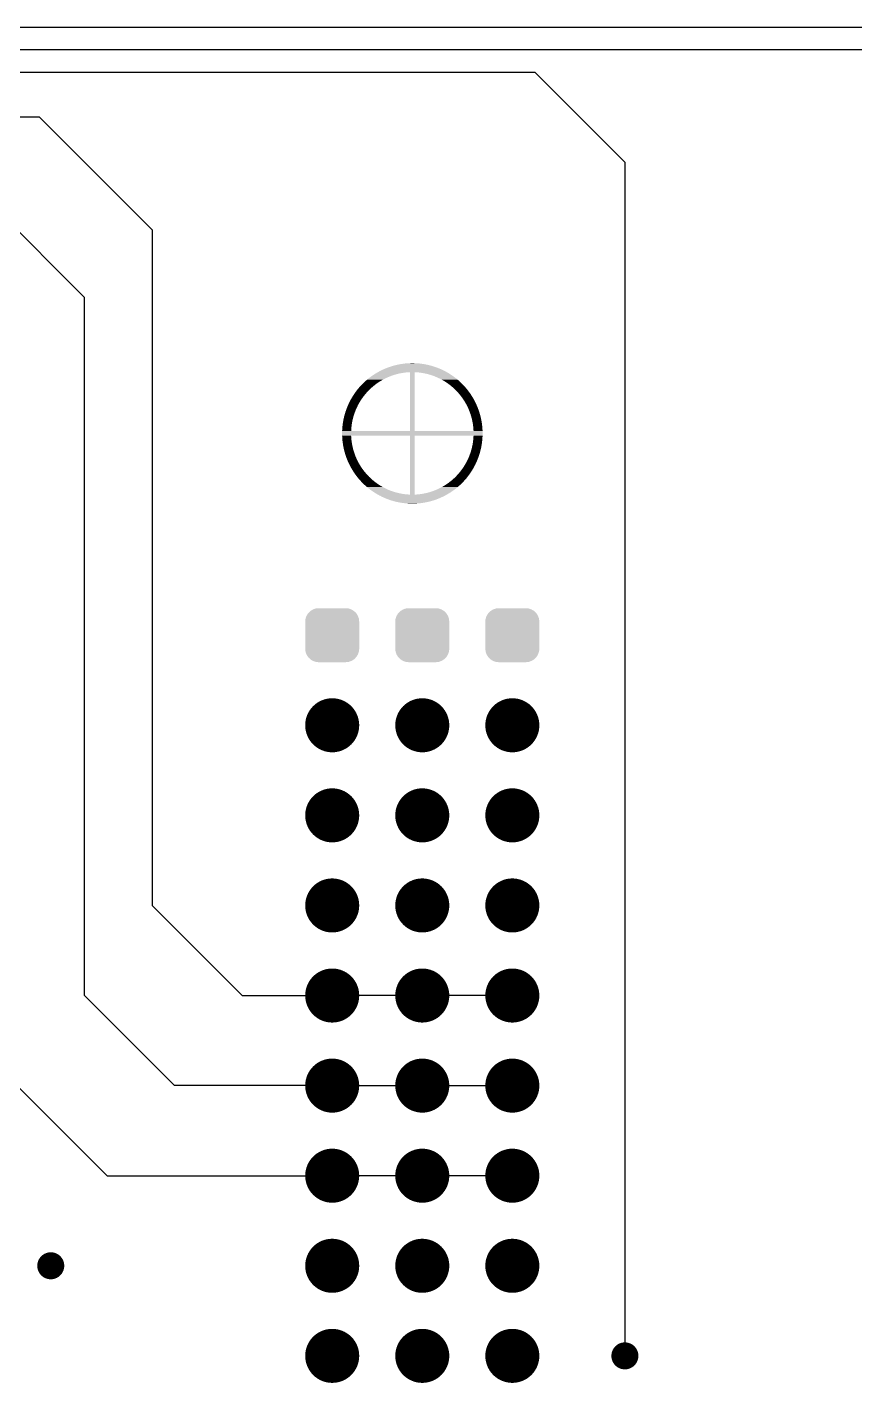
# Model space of a CAD drawing. Extents: x 295 to 953, y 10 to 290.
# Drawn here: x 668.02 to 691.36, y 178.79 to 217.02 of the extents above; entities that cross this region are included whole.
import ezdxf

# ---------------------------------------------------------------- set-up
doc = ezdxf.new("R2010")
doc.units = 0
doc.header["$LTSCALE"] = 5
doc.header["$MEASUREMENT"] = 0
doc.layers.get('0').update_dxf_attribs({"linetype": 'CONTINUOUS', "lineweight": 25})
doc.layers.add('DV-ABPB-A4_IN3', color=5, linetype='CONTINUOUS')

msp = doc.modelspace()

# ---------------------------------------------------------------- linework, layer by layer
at = {"color": 7}
for points, const_width in [([(676.239, 197.333, 1), (677.001, 197.333, 1)], 0.762), ([(678.779, 197.333, 1), (679.541, 197.333, 1)], 0.762), ([(681.319, 197.333, 1), (682.081, 197.333, 1)], 0.762), ([(676.239, 194.793, 1), (677.001, 194.793, 1)], 0.762), ([(678.779, 194.793, 1), (679.541, 194.793, 1)], 0.762), ([(681.319, 194.793, 1), (682.081, 194.793, 1)], 0.762), ([(676.239, 192.253, 1), (677.001, 192.253, 1)], 0.762), ([(678.779, 192.253, 1), (679.541, 192.253, 1)], 0.762), ([(681.319, 192.253, 1), (682.081, 192.253, 1)], 0.762), ([(676.239, 189.713, 1), (677.001, 189.713, 1)], 0.762), ([(678.779, 189.713, 1), (679.541, 189.713, 1)], 0.762), ([(681.319, 189.713, 1), (682.081, 189.713, 1)], 0.762), ([(676.239, 187.173, 1), (677.001, 187.173, 1)], 0.762), ([(678.779, 187.173, 1), (679.541, 187.173, 1)], 0.762), ([(681.319, 187.173, 1), (682.081, 187.173, 1)], 0.762), ([(676.239, 184.633, 1), (677.001, 184.633, 1)], 0.762), ([(678.779, 184.633, 1), (679.541, 184.633, 1)], 0.762), ([(681.319, 184.633, 1), (682.081, 184.633, 1)], 0.762), ([(676.239, 182.093, 1), (677.001, 182.093, 1)], 0.762), ([(678.779, 182.093, 1), (679.541, 182.093, 1)], 0.762), ([(681.319, 182.093, 1), (682.081, 182.093, 1)], 0.762), ([(668.492, 182.093, 1), (668.873, 182.093, 1)], 0.381), ([(676.239, 179.553, 1), (677.001, 179.553, 1)], 0.762), ([(678.779, 179.553, 1), (679.541, 179.553, 1)], 0.762), ([(681.319, 179.553, 1), (682.081, 179.553, 1)], 0.762), ([(684.684, 179.553, 1), (685.065, 179.553, 1)], 0.381)]:
    msp.add_lwpolyline(points, format="xyb", close=True, dxfattribs=dict(at, const_width=const_width))
for points in [[(677.75, 207.19), (677.775, 207.207), (678.302, 207.19), (678.351, 207.207)], [(677.775, 207.207), (677.801, 207.224), (678.351, 207.207), (678.408, 207.224)], [(677.801, 207.224), (677.803, 207.226), (678.408, 207.224), (678.413, 207.226)], [(677.803, 207.226), (677.825, 207.24), (678.413, 207.226), (678.465, 207.24)], [(677.825, 207.24), (677.846, 207.253), (678.465, 207.24), (678.523, 207.253)], [(677.846, 207.253), (677.857, 207.259), (678.523, 207.253), (678.556, 207.259)], [(677.857, 207.259), (677.865, 207.264), (678.556, 207.259), (678.581, 207.264)], [(677.865, 207.264), (677.881, 207.273), (678.581, 207.264), (678.64, 207.273)], [(677.881, 207.273), (677.893, 207.281), (678.64, 207.273), (678.699, 207.281)], [(677.893, 207.281), (677.902, 207.286), (678.699, 207.281), (678.758, 207.286)], [(677.902, 207.286), (677.908, 207.289), (678.758, 207.286), (678.817, 207.289)], [(677.908, 207.289), (677.912, 207.291), (679.853, 207.289), (679.849, 207.291)], [(677.912, 207.291), (677.962, 207.318), (679.849, 207.291), (679.799, 207.318)], [(677.962, 207.318), (677.967, 207.321), (679.799, 207.318), (679.793, 207.321)], [(677.967, 207.321), (678.019, 207.347), (679.793, 207.321), (679.742, 207.347)], [(678.019, 207.347), (678.024, 207.35), (679.742, 207.347), (679.736, 207.35)], [(678.024, 207.35), (678.077, 207.374), (679.736, 207.35), (679.684, 207.374)], [(678.077, 207.374), (678.082, 207.376), (679.684, 207.374), (679.679, 207.376)], [(678.082, 207.376), (678.135, 207.398), (679.679, 207.376), (679.626, 207.398)], [(678.135, 207.398), (678.14, 207.401), (679.626, 207.398), (679.62, 207.401)], [(678.14, 207.401), (678.194, 207.421), (679.62, 207.401), (679.567, 207.421)], [(678.194, 207.421), (678.2, 207.423), (679.567, 207.421), (679.561, 207.423)], [(678.2, 207.423), (678.254, 207.442), (679.561, 207.423), (679.507, 207.442)], [(678.254, 207.442), (678.259, 207.444), (679.507, 207.442), (679.501, 207.444)], [(678.259, 207.444), (678.315, 207.462), (679.501, 207.444), (679.446, 207.462)], [(678.315, 207.462), (678.32, 207.463), (679.446, 207.462), (679.44, 207.463)], [(678.32, 207.463), (678.376, 207.479), (679.44, 207.463), (679.385, 207.479)], [(678.376, 207.479), (678.381, 207.48), (679.385, 207.479), (679.379, 207.48)], [(678.381, 207.48), (678.437, 207.494), (679.379, 207.48), (679.324, 207.494)], [(678.437, 207.494), (678.443, 207.495), (679.324, 207.494), (679.317, 207.495)], [(678.443, 207.495), (678.499, 207.507), (679.317, 207.495), (679.262, 207.507)], [(678.499, 207.507), (678.505, 207.508), (679.262, 207.507), (679.255, 207.508)], [(678.505, 207.508), (678.562, 207.518), (679.255, 207.508), (679.199, 207.518)], [(678.562, 207.518), (678.567, 207.519), (679.199, 207.518), (679.193, 207.519)], [(678.567, 207.519), (678.625, 207.527), (679.193, 207.519), (679.136, 207.527)], [(678.625, 207.527), (678.63, 207.528), (679.136, 207.527), (679.13, 207.528)], [(678.63, 207.528), (678.688, 207.535), (679.13, 207.528), (679.073, 207.535)], [(678.688, 207.535), (678.693, 207.535), (679.073, 207.535), (679.066, 207.535)], [(678.693, 207.535), (678.752, 207.54), (679.066, 207.535), (679.01, 207.54)], [(678.752, 207.54), (678.756, 207.54), (679.01, 207.54), (679.002, 207.54)], [(678.756, 207.54), (678.816, 207.543), (679.002, 207.54), (678.947, 207.543)], [(678.816, 207.543), (678.82, 207.543), (678.947, 207.543), (678.936, 207.543)], [(678.817, 205.626), (678.817, 207.289), (678.944, 205.626), (678.944, 207.289)], [(678.82, 207.543), (678.883, 207.544), (678.936, 207.543), (678.883, 207.544)], [(678.96, 207.288), (678.944, 207.289), (679.854, 207.288), (679.853, 207.289)], [(678.982, 207.287), (678.96, 207.288), (679.856, 207.287), (679.854, 207.288)], [(679.041, 207.283), (678.982, 207.287), (679.864, 207.283), (679.856, 207.287)], [(679.1, 207.276), (679.041, 207.283), (679.875, 207.276), (679.864, 207.283)], [(679.159, 207.267), (679.1, 207.276), (679.89, 207.267), (679.875, 207.276)], [(679.217, 207.257), (679.159, 207.267), (679.908, 207.257), (679.89, 207.267)], [(679.221, 207.256), (679.217, 207.257), (679.909, 207.256), (679.908, 207.257)], [(679.275, 207.244), (679.221, 207.256), (679.928, 207.244), (679.909, 207.256)], [(679.333, 207.23), (679.275, 207.244), (679.951, 207.23), (679.928, 207.244)], [(679.359, 207.222), (679.333, 207.23), (679.963, 207.222), (679.951, 207.23)], [(679.389, 207.213), (679.359, 207.222), (679.976, 207.213), (679.963, 207.222)], [(679.446, 207.195), (679.389, 207.213), (680.003, 207.195), (679.976, 207.213)], [(679.468, 207.187), (679.446, 207.195), (680.015, 207.187), (680.003, 207.195)], [(677.334, 206.802), (677.348, 206.818), (677.677, 206.802), (677.694, 206.818)], [(677.348, 206.818), (677.375, 206.851), (677.694, 206.818), (677.73, 206.851)], [(677.375, 206.851), (677.381, 206.858), (677.73, 206.851), (677.738, 206.858)], [(677.381, 206.858), (677.415, 206.897), (677.738, 206.858), (677.783, 206.897)], [(677.415, 206.897), (677.417, 206.898), (677.783, 206.897), (677.785, 206.898)], [(677.417, 206.898), (677.45, 206.934), (677.785, 206.898), (677.829, 206.934)], [(677.45, 206.934), (677.46, 206.944), (677.829, 206.934), (677.844, 206.944)], [(677.46, 206.944), (677.485, 206.969), (677.844, 206.944), (677.877, 206.969)], [(677.485, 206.969), (677.505, 206.989), (677.877, 206.969), (677.907, 206.989)], [(677.505, 206.989), (677.519, 207.002), (677.907, 206.989), (677.926, 207.002)], [(677.519, 207.002), (677.552, 207.033), (677.926, 207.002), (677.973, 207.033)], [(677.552, 207.033), (677.554, 207.034), (677.973, 207.033), (677.976, 207.034)], [(677.554, 207.034), (677.588, 207.064), (677.976, 207.034), (678.027, 207.064)], [(677.588, 207.064), (677.599, 207.074), (678.027, 207.064), (678.045, 207.074)], [(677.599, 207.074), (677.622, 207.093), (678.045, 207.074), (678.079, 207.093)], [(677.622, 207.093), (677.648, 207.115), (678.079, 207.093), (678.122, 207.115)], [(677.648, 207.115), (677.655, 207.119), (678.122, 207.115), (678.132, 207.119)], [(677.655, 207.119), (677.687, 207.144), (678.132, 207.119), (678.185, 207.144)], [(677.687, 207.144), (677.699, 207.153), (678.185, 207.144), (678.207, 207.153)], [(677.699, 207.153), (677.718, 207.167), (678.207, 207.153), (678.24, 207.167)], [(677.718, 207.167), (677.747, 207.188), (678.24, 207.167), (678.295, 207.188)], [(677.747, 207.188), (677.75, 207.19), (678.295, 207.188), (678.302, 207.19)], [(679.501, 207.175), (679.468, 207.187), (680.032, 207.175), (680.015, 207.187)], [(679.556, 207.152), (679.501, 207.175), (680.063, 207.152), (680.032, 207.175)], [(679.562, 207.15), (679.556, 207.152), (680.067, 207.15), (680.063, 207.152)], [(679.61, 207.128), (679.562, 207.15), (680.094, 207.128), (680.067, 207.15)], [(679.646, 207.111), (679.61, 207.128), (680.117, 207.111), (680.094, 207.128)], [(679.664, 207.102), (679.646, 207.111), (680.127, 207.102), (680.117, 207.111)], [(679.716, 207.074), (679.664, 207.102), (680.161, 207.074), (680.127, 207.102)], [(679.723, 207.07), (679.716, 207.074), (680.166, 207.07), (680.161, 207.074)], [(679.767, 207.045), (679.723, 207.07), (680.195, 207.045), (680.166, 207.07)], [(679.794, 207.028), (679.767, 207.045), (680.213, 207.028), (680.195, 207.045)], [(679.818, 207.014), (679.794, 207.028), (680.229, 207.014), (680.213, 207.028)], [(679.86, 206.985), (679.818, 207.014), (680.26, 206.985), (680.229, 207.014)], [(679.867, 206.981), (679.86, 206.985), (680.264, 206.981), (680.26, 206.985)], [(679.915, 206.946), (679.867, 206.981), (680.299, 206.946), (680.264, 206.981)], [(679.922, 206.94), (679.915, 206.946), (680.305, 206.94), (680.299, 206.946)], [(679.962, 206.91), (679.922, 206.94), (680.333, 206.91), (680.305, 206.94)], [(679.981, 206.894), (679.962, 206.91), (680.348, 206.894), (680.333, 206.91)], [(680.007, 206.872), (679.981, 206.894), (680.367, 206.872), (680.348, 206.894)], [(680.036, 206.846), (680.007, 206.872), (680.39, 206.846), (680.367, 206.872)], [(680.051, 206.832), (680.036, 206.846), (680.401, 206.832), (680.39, 206.846)], [(680.088, 206.797), (680.051, 206.832), (680.43, 206.797), (680.401, 206.832)], [(677.084, 206.399), (677.098, 206.427), (677.369, 206.399), (677.385, 206.427)], [(677.098, 206.427), (677.109, 206.45), (677.385, 206.427), (677.398, 206.45)], [(677.109, 206.45), (677.126, 206.484), (677.398, 206.45), (677.419, 206.484)], [(677.126, 206.484), (677.135, 206.5), (677.419, 206.484), (677.43, 206.5)], [(677.135, 206.5), (677.157, 206.54), (677.43, 206.5), (677.456, 206.54)], [(677.157, 206.54), (677.162, 206.549), (677.456, 206.54), (677.463, 206.549)], [(677.162, 206.549), (677.189, 206.594), (677.463, 206.549), (677.495, 206.594)], [(677.189, 206.594), (677.191, 206.597), (677.495, 206.594), (677.497, 206.597)], [(677.191, 206.597), (677.22, 206.644), (677.497, 206.597), (677.534, 206.644)], [(677.22, 206.644), (677.223, 206.648), (677.534, 206.644), (677.536, 206.648)], [(677.223, 206.648), (677.251, 206.69), (677.536, 206.648), (677.571, 206.69)], [(677.251, 206.69), (677.258, 206.7), (677.571, 206.69), (677.581, 206.7)], [(677.258, 206.7), (677.283, 206.734), (677.581, 206.7), (677.611, 206.734)], [(677.283, 206.734), (677.295, 206.752), (677.611, 206.734), (677.628, 206.752)], [(677.295, 206.752), (677.315, 206.777), (677.628, 206.752), (677.652, 206.777)], [(677.315, 206.777), (677.334, 206.802), (677.652, 206.777), (677.677, 206.802)], [(680.094, 206.791), (680.088, 206.797), (680.434, 206.791), (680.43, 206.797)], [(680.136, 206.749), (680.094, 206.791), (680.467, 206.749), (680.434, 206.791)], [(680.138, 206.747), (680.136, 206.749), (680.469, 206.747), (680.467, 206.749)], [(680.176, 206.705), (680.138, 206.747), (680.499, 206.705), (680.469, 206.747)], [(680.184, 206.695), (680.176, 206.705), (680.506, 206.695), (680.499, 206.705)], [(680.214, 206.66), (680.184, 206.695), (680.53, 206.66), (680.506, 206.695)], [(680.228, 206.643), (680.214, 206.66), (680.541, 206.643), (680.53, 206.66)], [(680.251, 206.614), (680.228, 206.643), (680.559, 206.614), (680.541, 206.643)], [(680.269, 206.589), (680.251, 206.614), (680.575, 206.589), (680.559, 206.614)], [(680.286, 206.566), (680.269, 206.589), (680.588, 206.566), (680.575, 206.589)], [(680.308, 206.534), (680.286, 206.566), (680.607, 206.534), (680.588, 206.566)], [(680.32, 206.517), (680.308, 206.534), (680.616, 206.517), (680.607, 206.534)], [(680.345, 206.478), (680.32, 206.517), (680.637, 206.478), (680.616, 206.517)], [(680.352, 206.468), (680.345, 206.478), (680.643, 206.468), (680.637, 206.478)], [(680.379, 206.422), (680.352, 206.468), (680.666, 206.422), (680.643, 206.468)], [(676.951, 206.015), (676.965, 206.071), (677.213, 206.015), (677.229, 206.071)], [(676.965, 206.071), (676.966, 206.072), (677.229, 206.071), (677.23, 206.072)], [(676.966, 206.072), (676.982, 206.128), (677.23, 206.072), (677.248, 206.128)], [(676.982, 206.128), (676.983, 206.132), (677.248, 206.128), (677.25, 206.132)], [(676.983, 206.132), (676.999, 206.184), (677.25, 206.132), (677.269, 206.184)], [(676.999, 206.184), (677.002, 206.192), (677.269, 206.184), (677.272, 206.192)], [(677.002, 206.192), (677.018, 206.239), (677.272, 206.192), (677.291, 206.239)], [(677.018, 206.239), (677.023, 206.252), (677.291, 206.239), (677.297, 206.252)], [(677.023, 206.252), (677.039, 206.293), (677.297, 206.252), (677.315, 206.293)], [(677.039, 206.293), (677.046, 206.311), (677.315, 206.293), (677.324, 206.311)], [(677.046, 206.311), (677.061, 206.346), (677.324, 206.311), (677.341, 206.346)], [(677.061, 206.346), (677.071, 206.37), (677.341, 206.346), (677.353, 206.37)], [(677.071, 206.37), (677.084, 206.399), (677.353, 206.37), (677.369, 206.399)], [(680.382, 206.417), (680.379, 206.422), (680.668, 206.417), (680.666, 206.422)], [(680.41, 206.365), (680.382, 206.417), (680.692, 206.365), (680.668, 206.417)], [(680.41, 206.364), (680.41, 206.365), (680.692, 206.364), (680.692, 206.365)], [(680.437, 206.312), (680.41, 206.364), (680.714, 206.312), (680.692, 206.364)], [(680.44, 206.306), (680.437, 206.312), (680.717, 206.306), (680.714, 206.312)], [(680.462, 206.258), (680.44, 206.306), (680.735, 206.258), (680.717, 206.306)], [(680.466, 206.247), (680.462, 206.258), (680.74, 206.247), (680.735, 206.258)], [(680.484, 206.203), (680.466, 206.247), (680.755, 206.203), (680.74, 206.247)], [(680.491, 206.187), (680.484, 206.203), (680.761, 206.187), (680.755, 206.203)], [(680.505, 206.148), (680.491, 206.187), (680.773, 206.148), (680.761, 206.187)], [(680.513, 206.126), (680.505, 206.148), (680.78, 206.126), (680.773, 206.148)], [(680.525, 206.092), (680.513, 206.126), (680.789, 206.092), (680.78, 206.126)], [(680.533, 206.065), (680.525, 206.092), (680.797, 206.065), (680.789, 206.092)], [(680.542, 206.035), (680.533, 206.065), (680.804, 206.035), (680.797, 206.065)], [(676.9, 205.632), (676.902, 205.665), (677.155, 205.632), (677.156, 205.665)], [(676.902, 205.665), (676.904, 205.696), (677.156, 205.665), (677.158, 205.696)], [(676.904, 205.696), (676.906, 205.724), (677.158, 205.696), (677.161, 205.724)], [(676.906, 205.724), (676.909, 205.759), (677.161, 205.724), (677.165, 205.759)], [(676.909, 205.759), (676.912, 205.783), (677.165, 205.759), (677.167, 205.783)], [(676.912, 205.783), (676.916, 205.822), (677.167, 205.783), (677.173, 205.822)], [(676.916, 205.822), (676.919, 205.842), (677.173, 205.822), (677.176, 205.842)], [(676.919, 205.842), (676.925, 205.885), (677.176, 205.842), (677.184, 205.885)], [(676.925, 205.885), (676.928, 205.9), (677.184, 205.885), (677.186, 205.9)], [(676.928, 205.9), (676.937, 205.947), (677.186, 205.9), (677.197, 205.947)], [(676.937, 205.947), (676.939, 205.958), (677.197, 205.947), (677.199, 205.958)], [(676.939, 205.958), (676.95, 206.009), (677.199, 205.958), (677.212, 206.009)], [(676.95, 206.009), (676.951, 206.015), (677.212, 206.009), (677.213, 206.015)], [(680.55, 206.003), (680.542, 206.035), (680.812, 206.003), (680.804, 206.035)], [(680.557, 205.978), (680.55, 206.003), (680.817, 205.978), (680.812, 206.003)], [(680.565, 205.941), (680.557, 205.978), (680.825, 205.941), (680.817, 205.978)], [(680.57, 205.92), (680.565, 205.941), (680.829, 205.92), (680.825, 205.941)], [(680.578, 205.879), (680.57, 205.92), (680.836, 205.879), (680.829, 205.92)], [(680.581, 205.862), (680.578, 205.879), (680.839, 205.862), (680.836, 205.879)], [(680.589, 205.816), (680.581, 205.862), (680.845, 205.816), (680.839, 205.862)], [(680.591, 205.803), (680.589, 205.816), (680.847, 205.803), (680.845, 205.816)], [(680.597, 205.753), (680.591, 205.803), (680.852, 205.753), (680.847, 205.803)], [(680.598, 205.745), (680.597, 205.753), (680.853, 205.745), (680.852, 205.753)], [(680.603, 205.69), (680.598, 205.745), (680.857, 205.69), (680.853, 205.745)], [(680.603, 205.686), (680.603, 205.69), (680.858, 205.686), (680.857, 205.69)], [(680.606, 205.626), (680.603, 205.686), (680.86, 205.626), (680.858, 205.686)], [(676.899, 205.563), (676.9, 205.626), (680.861, 205.563), (680.86, 205.626)], [(676.9, 205.499), (676.899, 205.563), (680.86, 205.499), (680.861, 205.563)], [(676.9, 205.626), (676.9, 205.632), (677.154, 205.626), (677.155, 205.632)], [(676.903, 205.44), (676.9, 205.499), (677.157, 205.44), (677.154, 205.499)], [(676.903, 205.436), (676.903, 205.44), (677.158, 205.436), (677.157, 205.44)], [(676.908, 205.381), (676.903, 205.436), (677.163, 205.381), (677.158, 205.436)], [(676.908, 205.373), (676.908, 205.381), (677.164, 205.373), (677.163, 205.381)], [(676.914, 205.322), (676.908, 205.373), (677.17, 205.322), (677.164, 205.373)], [(676.915, 205.31), (676.914, 205.322), (677.172, 205.31), (677.17, 205.322)], [(676.922, 205.264), (676.915, 205.31), (677.179, 205.264), (677.172, 205.31)], [(678.817, 203.837), (678.817, 205.499), (678.944, 203.837), (678.944, 205.499)], [(680.577, 205.241), (680.585, 205.284), (680.835, 205.241), (680.842, 205.284)], [(680.585, 205.284), (680.588, 205.304), (680.842, 205.284), (680.844, 205.304)], [(680.588, 205.304), (680.593, 205.343), (680.844, 205.304), (680.849, 205.343)], [(680.593, 205.343), (680.596, 205.367), (680.849, 205.343), (680.852, 205.367)], [(680.596, 205.367), (680.6, 205.402), (680.852, 205.367), (680.855, 205.402)], [(680.6, 205.402), (680.602, 205.43), (680.855, 205.402), (680.857, 205.43)], [(680.602, 205.43), (680.604, 205.461), (680.857, 205.43), (680.859, 205.461)], [(680.604, 205.461), (680.606, 205.493), (680.859, 205.461), (680.86, 205.493)], [(680.606, 205.493), (680.606, 205.499), (680.86, 205.493), (680.86, 205.499)], [(676.924, 205.247), (676.922, 205.264), (677.182, 205.247), (677.179, 205.264)], [(676.932, 205.206), (676.924, 205.247), (677.19, 205.206), (677.182, 205.247)], [(676.936, 205.185), (676.932, 205.206), (677.195, 205.185), (677.19, 205.206)], [(676.943, 205.148), (676.936, 205.185), (677.204, 205.148), (677.195, 205.185)], [(676.949, 205.122), (676.943, 205.148), (677.21, 205.122), (677.204, 205.148)], [(676.956, 205.091), (676.949, 205.122), (677.219, 205.091), (677.21, 205.122)], [(676.964, 205.061), (676.956, 205.091), (677.228, 205.061), (677.219, 205.091)], [(676.971, 205.034), (676.964, 205.061), (677.236, 205.034), (677.228, 205.061)], [(676.981, 205), (676.971, 205.034), (677.248, 205), (677.236, 205.034)], [(676.988, 204.978), (676.981, 205), (677.255, 204.978), (677.248, 205)], [(677, 204.939), (676.988, 204.978), (677.27, 204.939), (677.255, 204.978)], [(677.006, 204.923), (677, 204.939), (677.276, 204.923), (677.27, 204.939)], [(677.021, 204.879), (677.006, 204.923), (677.294, 204.879), (677.276, 204.923)], [(680.47, 204.887), (680.489, 204.933), (680.742, 204.887), (680.759, 204.933)], [(680.489, 204.933), (680.492, 204.942), (680.759, 204.933), (680.762, 204.942)], [(680.492, 204.942), (680.511, 204.994), (680.762, 204.942), (680.778, 204.994)], [(680.511, 204.994), (680.512, 204.997), (680.778, 204.994), (680.779, 204.997)], [(680.512, 204.997), (680.531, 205.054), (680.779, 204.997), (680.795, 205.054)], [(680.531, 205.055), (680.547, 205.111), (680.795, 205.055), (680.809, 205.111)], [(680.531, 205.054), (680.531, 205.055), (680.795, 205.054), (680.795, 205.055)], [(680.547, 205.111), (680.549, 205.117), (680.809, 205.111), (680.811, 205.117)], [(680.549, 205.117), (680.562, 205.168), (680.811, 205.117), (680.822, 205.168)], [(680.562, 205.168), (680.564, 205.179), (680.822, 205.168), (680.824, 205.179)], [(680.564, 205.179), (680.574, 205.226), (680.824, 205.179), (680.832, 205.226)], [(680.574, 205.226), (680.577, 205.241), (680.832, 205.226), (680.835, 205.241)], [(677.025, 204.868), (677.021, 204.879), (677.299, 204.868), (677.294, 204.879)], [(677.044, 204.82), (677.025, 204.868), (677.321, 204.82), (677.299, 204.868)], [(677.046, 204.814), (677.044, 204.82), (677.324, 204.814), (677.321, 204.82)], [(677.068, 204.762), (677.046, 204.814), (677.35, 204.762), (677.324, 204.814)], [(677.069, 204.761), (677.068, 204.762), (677.35, 204.761), (677.35, 204.762)], [(677.093, 204.709), (677.069, 204.761), (677.379, 204.709), (677.35, 204.761)], [(677.095, 204.704), (677.093, 204.709), (677.382, 204.704), (677.379, 204.709)], [(677.118, 204.658), (677.095, 204.704), (677.409, 204.658), (677.382, 204.704)], [(677.123, 204.647), (677.118, 204.658), (677.416, 204.647), (677.409, 204.658)], [(677.144, 204.608), (677.123, 204.647), (677.441, 204.608), (677.416, 204.647)], [(677.154, 204.592), (677.144, 204.608), (677.452, 204.592), (677.441, 204.608)], [(677.172, 204.56), (677.154, 204.592), (677.474, 204.56), (677.452, 204.592)], [(677.186, 204.537), (677.172, 204.56), (677.491, 204.537), (677.474, 204.56)], [(677.201, 204.512), (677.186, 204.537), (677.51, 204.512), (677.491, 204.537)], [(680.227, 204.482), (680.263, 204.528), (680.54, 204.482), (680.57, 204.528)], [(680.263, 204.528), (680.266, 204.532), (680.57, 204.528), (680.572, 204.532)], [(680.266, 204.532), (680.298, 204.576), (680.572, 204.532), (680.598, 204.576)], [(680.298, 204.576), (680.305, 204.586), (680.598, 204.576), (680.604, 204.586)], [(680.305, 204.586), (680.331, 204.626), (680.604, 204.586), (680.626, 204.626)], [(680.331, 204.626), (680.341, 204.642), (680.626, 204.626), (680.634, 204.642)], [(680.341, 204.642), (680.362, 204.676), (680.634, 204.642), (680.652, 204.676)], [(680.362, 204.676), (680.375, 204.699), (680.652, 204.676), (680.663, 204.699)], [(680.375, 204.699), (680.392, 204.727), (680.663, 204.699), (680.676, 204.727)], [(680.392, 204.727), (680.407, 204.756), (680.676, 204.727), (680.69, 204.756)], [(680.407, 204.756), (680.42, 204.78), (680.69, 204.756), (680.7, 204.78)], [(680.42, 204.78), (680.437, 204.815), (680.7, 204.78), (680.715, 204.815)], [(680.437, 204.815), (680.446, 204.833), (680.715, 204.815), (680.722, 204.833)], [(680.446, 204.833), (680.464, 204.874), (680.722, 204.833), (680.738, 204.874)], [(680.464, 204.874), (680.47, 204.887), (680.738, 204.874), (680.742, 204.887)], [(677.219, 204.483), (677.201, 204.512), (677.533, 204.483), (677.51, 204.512)], [(677.231, 204.466), (677.219, 204.483), (677.547, 204.466), (677.533, 204.483)], [(677.255, 204.43), (677.231, 204.466), (677.576, 204.43), (677.547, 204.466)], [(677.262, 204.42), (677.255, 204.43), (677.585, 204.42), (677.576, 204.43)], [(677.292, 204.379), (677.262, 204.42), (677.623, 204.379), (677.585, 204.42)], [(677.294, 204.377), (677.292, 204.379), (677.625, 204.377), (677.623, 204.379)], [(677.326, 204.334), (677.294, 204.377), (677.666, 204.334), (677.625, 204.377)], [(677.331, 204.329), (677.326, 204.334), (677.672, 204.329), (677.666, 204.334)], [(677.36, 204.293), (677.331, 204.329), (677.709, 204.293), (677.672, 204.329)], [(677.371, 204.28), (677.36, 204.293), (677.725, 204.28), (677.709, 204.293)], [(677.393, 204.254), (677.371, 204.28), (677.753, 204.254), (677.725, 204.28)], [(677.413, 204.232), (677.393, 204.254), (677.78, 204.232), (677.753, 204.254)], [(677.428, 204.216), (677.413, 204.232), (677.799, 204.216), (677.78, 204.232)], [(677.456, 204.186), (677.428, 204.216), (677.838, 204.186), (677.799, 204.216)], [(677.462, 204.18), (677.456, 204.186), (677.846, 204.18), (677.838, 204.186)], [(677.497, 204.145), (677.462, 204.18), (677.894, 204.145), (677.846, 204.18)], [(677.501, 204.141), (677.497, 204.145), (677.9, 204.141), (677.894, 204.145)], [(677.531, 204.112), (677.501, 204.141), (677.943, 204.112), (677.9, 204.141)], [(679.835, 204.123), (679.854, 204.137), (680.241, 204.123), (680.255, 204.137)], [(679.854, 204.137), (679.884, 204.157), (680.255, 204.137), (680.276, 204.157)], [(679.884, 204.157), (679.917, 204.181), (680.276, 204.157), (680.3, 204.181)], [(679.917, 204.181), (679.931, 204.192), (680.3, 204.181), (680.311, 204.192)], [(679.931, 204.192), (679.976, 204.228), (680.311, 204.192), (680.344, 204.228)], [(679.976, 204.228), (679.978, 204.229), (680.344, 204.228), (680.345, 204.229)], [(679.978, 204.229), (680.023, 204.268), (680.345, 204.229), (680.379, 204.268)], [(680.023, 204.268), (680.031, 204.275), (680.379, 204.268), (680.386, 204.275)], [(680.031, 204.275), (680.067, 204.307), (680.386, 204.275), (680.413, 204.307)], [(680.067, 204.307), (680.083, 204.324), (680.413, 204.307), (680.426, 204.324)], [(680.083, 204.324), (680.109, 204.349), (680.426, 204.324), (680.446, 204.349)], [(680.109, 204.349), (680.133, 204.374), (680.446, 204.349), (680.465, 204.374)], [(680.133, 204.374), (680.15, 204.392), (680.465, 204.374), (680.478, 204.392)], [(680.15, 204.392), (680.18, 204.425), (680.478, 204.392), (680.502, 204.425)], [(680.18, 204.425), (680.189, 204.436), (680.502, 204.425), (680.51, 204.436)], [(680.189, 204.436), (680.224, 204.478), (680.51, 204.436), (680.538, 204.478)], [(680.224, 204.478), (680.227, 204.482), (680.538, 204.478), (680.54, 204.482)], [(677.547, 204.097), (677.531, 204.112), (677.967, 204.097), (677.943, 204.112)], [(677.566, 204.081), (677.547, 204.097), (677.993, 204.081), (677.967, 204.097)], [(677.595, 204.055), (677.566, 204.081), (678.038, 204.055), (677.993, 204.081)], [(677.6, 204.051), (677.595, 204.055), (678.045, 204.051), (678.038, 204.055)], [(677.633, 204.024), (677.6, 204.051), (678.097, 204.024), (678.045, 204.051)], [(677.644, 204.015), (677.633, 204.024), (678.114, 204.015), (678.097, 204.024)], [(677.666, 203.998), (677.644, 204.015), (678.15, 203.998), (678.114, 204.015)], [(677.694, 203.976), (677.666, 203.998), (678.198, 203.976), (678.15, 203.998)], [(677.698, 203.973), (677.694, 203.976), (678.204, 203.973), (678.198, 203.976)], [(677.728, 203.951), (677.698, 203.973), (678.259, 203.951), (678.204, 203.973)], [(677.745, 203.939), (677.728, 203.951), (678.293, 203.939), (678.259, 203.951)], [(677.757, 203.931), (677.745, 203.939), (678.315, 203.931), (678.293, 203.939)], [(677.785, 203.912), (677.757, 203.931), (678.371, 203.912), (678.315, 203.931)], [(677.798, 203.904), (677.785, 203.912), (678.402, 203.904), (678.371, 203.912)], [(677.81, 203.896), (677.798, 203.904), (678.428, 203.896), (678.402, 203.904)], [(677.833, 203.881), (677.81, 203.896), (678.485, 203.881), (678.428, 203.896)], [(677.852, 203.87), (677.833, 203.881), (678.54, 203.87), (678.485, 203.881)], [(677.853, 203.869), (677.852, 203.87), (678.543, 203.869), (678.54, 203.87)], [(677.871, 203.858), (677.853, 203.869), (678.602, 203.858), (678.543, 203.869)], [(677.886, 203.85), (677.871, 203.858), (678.66, 203.85), (678.602, 203.858)], [(677.897, 203.843), (677.886, 203.85), (678.719, 203.843), (678.66, 203.85)], [(677.904, 203.839), (677.897, 203.843), (678.778, 203.839), (678.719, 203.843)], [(677.906, 203.838), (677.904, 203.839), (678.801, 203.838), (678.778, 203.839)], [(677.908, 203.837), (677.906, 203.838), (678.817, 203.837), (678.801, 203.838)], [(677.912, 203.835), (677.908, 203.837), (679.849, 203.835), (679.853, 203.837)], [(677.962, 203.807), (677.912, 203.835), (679.798, 203.807), (679.849, 203.835)], [(677.968, 203.805), (677.962, 203.807), (679.793, 203.805), (679.798, 203.807)], [(678.019, 203.779), (677.968, 203.805), (679.742, 203.779), (679.793, 203.805)], [(678.024, 203.776), (678.019, 203.779), (679.736, 203.776), (679.742, 203.779)], [(678.076, 203.752), (678.024, 203.776), (679.684, 203.752), (679.736, 203.776)], [(678.082, 203.75), (678.076, 203.752), (679.679, 203.75), (679.684, 203.752)], [(678.944, 203.837), (679.003, 203.84), (679.853, 203.837), (679.858, 203.84)], [(679.003, 203.84), (679.062, 203.845), (679.858, 203.84), (679.867, 203.845)], [(679.062, 203.845), (679.121, 203.853), (679.867, 203.845), (679.88, 203.853)], [(679.121, 203.853), (679.179, 203.862), (679.88, 203.853), (679.896, 203.862)], [(679.179, 203.862), (679.204, 203.867), (679.896, 203.862), (679.904, 203.867)], [(679.204, 203.867), (679.237, 203.873), (679.904, 203.867), (679.914, 203.873)], [(679.237, 203.873), (679.295, 203.886), (679.914, 203.873), (679.935, 203.886)], [(679.295, 203.886), (679.348, 203.9), (679.935, 203.886), (679.958, 203.9)], [(679.348, 203.9), (679.352, 203.901), (679.958, 203.9), (679.96, 203.901)], [(679.352, 203.901), (679.409, 203.919), (679.96, 203.901), (679.985, 203.919)], [(679.409, 203.919), (679.459, 203.936), (679.985, 203.919), (680.01, 203.936)], [(679.459, 203.936), (679.465, 203.938), (680.01, 203.936), (680.013, 203.938)], [(679.465, 203.938), (679.521, 203.959), (680.013, 203.938), (680.043, 203.959)], [(679.521, 203.959), (679.554, 203.973), (680.043, 203.959), (680.062, 203.973)], [(679.554, 203.973), (679.575, 203.982), (680.062, 203.973), (680.074, 203.982)], [(679.575, 203.982), (679.629, 204.006), (680.074, 203.982), (680.106, 204.006)], [(679.629, 204.006), (679.639, 204.011), (680.106, 204.006), (680.112, 204.011)], [(679.639, 204.011), (679.682, 204.033), (680.112, 204.011), (680.139, 204.033)], [(679.682, 204.033), (679.716, 204.051), (680.139, 204.033), (680.161, 204.051)], [(679.716, 204.051), (679.734, 204.061), (680.161, 204.051), (680.173, 204.061)], [(679.734, 204.061), (679.785, 204.092), (680.173, 204.061), (680.207, 204.092)], [(679.785, 204.092), (679.788, 204.093), (680.207, 204.092), (680.209, 204.093)], [(679.788, 204.093), (679.835, 204.123), (680.209, 204.093), (680.241, 204.123)], [(678.135, 203.727), (678.082, 203.75), (679.626, 203.727), (679.679, 203.75)], [(678.141, 203.725), (678.135, 203.727), (679.62, 203.725), (679.626, 203.727)], [(678.194, 203.704), (678.141, 203.725), (679.566, 203.704), (679.62, 203.725)], [(678.2, 203.702), (678.194, 203.704), (679.561, 203.702), (679.566, 203.704)], [(678.254, 203.683), (678.2, 203.702), (679.507, 203.683), (679.561, 203.702)], [(678.26, 203.681), (678.254, 203.683), (679.501, 203.681), (679.507, 203.683)], [(678.314, 203.664), (678.26, 203.681), (679.446, 203.664), (679.501, 203.681)], [(678.32, 203.663), (678.314, 203.664), (679.441, 203.663), (679.446, 203.664)], [(678.375, 203.647), (678.32, 203.663), (679.385, 203.647), (679.441, 203.663)], [(678.382, 203.646), (678.375, 203.647), (679.379, 203.646), (679.385, 203.647)], [(678.437, 203.632), (678.382, 203.646), (679.323, 203.632), (679.379, 203.646)], [(678.443, 203.631), (678.437, 203.632), (679.318, 203.631), (679.323, 203.632)], [(678.499, 203.619), (678.443, 203.631), (679.261, 203.619), (679.318, 203.631)], [(678.505, 203.618), (678.499, 203.619), (679.256, 203.618), (679.261, 203.619)], [(678.561, 203.608), (678.505, 203.618), (679.199, 203.608), (679.256, 203.618)], [(678.568, 203.607), (678.561, 203.608), (679.193, 203.607), (679.199, 203.608)], [(678.624, 203.598), (678.568, 203.607), (679.136, 203.598), (679.193, 203.607)], [(678.631, 203.598), (678.624, 203.598), (679.13, 203.598), (679.136, 203.598)], [(678.687, 203.591), (678.631, 203.598), (679.073, 203.591), (679.13, 203.598)], [(678.694, 203.591), (678.687, 203.591), (679.067, 203.591), (679.073, 203.591)], [(678.75, 203.586), (678.694, 203.591), (679.009, 203.586), (679.067, 203.591)], [(678.758, 203.586), (678.75, 203.586), (679.004, 203.586), (679.009, 203.586)], [(678.814, 203.583), (678.758, 203.586), (678.945, 203.583), (679.004, 203.586)], [(678.825, 203.583), (678.814, 203.583), (678.941, 203.583), (678.945, 203.583)], [(678.877, 203.582), (678.825, 203.583), (678.877, 203.582), (678.941, 203.583)], [(675.858, 200.254), (675.864, 200.324), (677.382, 200.254), (677.374, 200.324)], [(675.864, 200.324), (675.87, 200.342), (677.374, 200.324), (677.372, 200.342)], [(675.87, 200.342), (675.89, 200.408), (677.372, 200.342), (677.348, 200.408)], [(675.89, 200.408), (675.9, 200.424), (677.348, 200.408), (677.342, 200.424)], [(675.9, 200.424), (675.935, 200.484), (677.342, 200.424), (677.303, 200.484)], [(675.935, 200.484), (675.948, 200.498), (677.303, 200.484), (677.294, 200.498)], [(675.948, 200.498), (675.995, 200.547), (677.294, 200.498), (677.242, 200.547)], [(675.995, 200.547), (676.012, 200.558), (677.242, 200.547), (677.23, 200.558)], [(676.012, 200.558), (676.069, 200.595), (677.23, 200.558), (677.167, 200.595)], [(676.069, 200.595), (676.09, 200.603), (677.167, 200.595), (677.154, 200.603)], [(676.09, 200.603), (676.151, 200.625), (677.154, 200.603), (677.082, 200.625)], [(676.151, 200.625), (676.183, 200.629), (677.082, 200.625), (677.071, 200.629)], [(676.183, 200.629), (676.239, 200.635), (677.071, 200.629), (677.001, 200.635)], [(678.398, 200.254), (678.404, 200.324), (679.922, 200.254), (679.914, 200.324)], [(678.404, 200.324), (678.41, 200.342), (679.914, 200.324), (679.912, 200.342)], [(678.41, 200.342), (678.43, 200.408), (679.912, 200.342), (679.888, 200.408)], [(678.43, 200.408), (678.44, 200.424), (679.888, 200.408), (679.882, 200.424)], [(678.44, 200.424), (678.475, 200.484), (679.882, 200.424), (679.843, 200.484)], [(678.475, 200.484), (678.488, 200.498), (679.843, 200.484), (679.834, 200.498)], [(678.488, 200.498), (678.535, 200.547), (679.834, 200.498), (679.782, 200.547)], [(678.535, 200.547), (678.552, 200.558), (679.782, 200.547), (679.77, 200.558)], [(678.552, 200.558), (678.609, 200.595), (679.77, 200.558), (679.707, 200.595)], [(678.609, 200.595), (678.63, 200.603), (679.707, 200.595), (679.694, 200.603)], [(678.63, 200.603), (678.691, 200.625), (679.694, 200.603), (679.622, 200.625)], [(678.691, 200.625), (678.723, 200.629), (679.622, 200.625), (679.611, 200.629)], [(678.723, 200.629), (678.779, 200.635), (679.611, 200.629), (679.541, 200.635)], [(680.938, 200.254), (680.944, 200.324), (682.462, 200.254), (682.454, 200.324)], [(680.944, 200.324), (680.95, 200.342), (682.454, 200.324), (682.452, 200.342)], [(680.95, 200.342), (680.97, 200.408), (682.452, 200.342), (682.428, 200.408)], [(680.97, 200.408), (680.98, 200.424), (682.428, 200.408), (682.422, 200.424)], [(680.98, 200.424), (681.015, 200.484), (682.422, 200.424), (682.383, 200.484)], [(681.015, 200.484), (681.028, 200.498), (682.383, 200.484), (682.374, 200.498)], [(681.028, 200.498), (681.075, 200.547), (682.374, 200.498), (682.322, 200.547)], [(681.075, 200.547), (681.092, 200.558), (682.322, 200.547), (682.31, 200.558)], [(681.092, 200.558), (681.149, 200.595), (682.31, 200.558), (682.247, 200.595)], [(681.149, 200.595), (681.17, 200.603), (682.247, 200.595), (682.234, 200.603)], [(681.17, 200.603), (681.231, 200.625), (682.234, 200.603), (682.162, 200.625)], [(681.231, 200.625), (681.263, 200.629), (682.162, 200.625), (682.151, 200.629)], [(681.263, 200.629), (681.319, 200.635), (682.151, 200.629), (682.081, 200.635)], [(675.858, 199.492), (675.858, 200.254), (677.382, 199.492), (677.382, 200.254)], [(678.398, 199.492), (678.398, 200.254), (679.922, 199.492), (679.922, 200.254)], [(680.938, 199.492), (680.938, 200.254), (682.462, 199.492), (682.462, 200.254)], [(675.866, 199.422), (675.858, 199.492), (677.375, 199.422), (677.382, 199.492)], [(675.868, 199.405), (675.866, 199.422), (677.37, 199.405), (677.375, 199.422)], [(675.892, 199.339), (675.868, 199.405), (677.349, 199.339), (677.37, 199.405)], [(675.898, 199.322), (675.892, 199.339), (677.34, 199.322), (677.349, 199.339)], [(675.937, 199.263), (675.898, 199.322), (677.305, 199.263), (677.34, 199.322)], [(675.946, 199.249), (675.937, 199.263), (677.291, 199.249), (677.305, 199.263)], [(675.998, 199.199), (675.946, 199.249), (677.244, 199.199), (677.291, 199.249)], [(676.009, 199.188), (675.998, 199.199), (677.227, 199.188), (677.244, 199.199)], [(676.072, 199.151), (676.009, 199.188), (677.171, 199.151), (677.227, 199.188)], [(678.406, 199.422), (678.398, 199.492), (679.915, 199.422), (679.922, 199.492)], [(678.408, 199.405), (678.406, 199.422), (679.91, 199.405), (679.915, 199.422)], [(678.432, 199.339), (678.408, 199.405), (679.889, 199.339), (679.91, 199.405)], [(678.438, 199.322), (678.432, 199.339), (679.88, 199.322), (679.889, 199.339)], [(678.477, 199.263), (678.438, 199.322), (679.845, 199.263), (679.88, 199.322)], [(678.486, 199.249), (678.477, 199.263), (679.831, 199.249), (679.845, 199.263)], [(678.538, 199.199), (678.486, 199.249), (679.784, 199.199), (679.831, 199.249)], [(678.549, 199.188), (678.538, 199.199), (679.767, 199.188), (679.784, 199.199)], [(678.612, 199.151), (678.549, 199.188), (679.711, 199.151), (679.767, 199.188)], [(680.946, 199.422), (680.938, 199.492), (682.455, 199.422), (682.462, 199.492)], [(680.948, 199.405), (680.946, 199.422), (682.45, 199.405), (682.455, 199.422)], [(680.972, 199.339), (680.948, 199.405), (682.429, 199.339), (682.45, 199.405)], [(680.978, 199.322), (680.972, 199.339), (682.42, 199.322), (682.429, 199.339)], [(681.017, 199.263), (680.978, 199.322), (682.385, 199.263), (682.42, 199.322)], [(681.026, 199.249), (681.017, 199.263), (682.371, 199.249), (682.385, 199.263)], [(681.078, 199.199), (681.026, 199.249), (682.324, 199.199), (682.371, 199.249)], [(681.089, 199.188), (681.078, 199.199), (682.307, 199.188), (682.324, 199.199)], [(681.152, 199.151), (681.089, 199.188), (682.251, 199.151), (682.307, 199.188)], [(676.085, 199.144), (676.072, 199.151), (677.15, 199.144), (677.171, 199.151)], [(676.157, 199.121), (676.085, 199.144), (677.088, 199.121), (677.15, 199.144)], [(676.169, 199.118), (676.157, 199.121), (677.056, 199.118), (677.088, 199.121)], [(676.239, 199.111), (676.169, 199.118), (677.001, 199.111), (677.056, 199.118)], [(678.625, 199.144), (678.612, 199.151), (679.69, 199.144), (679.711, 199.151)], [(678.697, 199.121), (678.625, 199.144), (679.628, 199.121), (679.69, 199.144)], [(678.709, 199.118), (678.697, 199.121), (679.596, 199.118), (679.628, 199.121)], [(678.779, 199.111), (678.709, 199.118), (679.541, 199.111), (679.596, 199.118)], [(681.165, 199.144), (681.152, 199.151), (682.23, 199.144), (682.251, 199.151)], [(681.237, 199.121), (681.165, 199.144), (682.168, 199.121), (682.23, 199.144)], [(681.249, 199.118), (681.237, 199.121), (682.136, 199.118), (682.168, 199.121)], [(681.319, 199.111), (681.249, 199.118), (682.081, 199.111), (682.136, 199.118)]]:
    msp.add_solid(points, dxfattribs=at)
at = {"layer": 'DV-ABPB-A4_IN3', "color": 7}
for p, q in [((569.305, 217.018), (727.42, 217.018)), ((569.94, 216.383), (724.88, 216.383)), ((570.575, 215.748), (682.335, 215.748)), ((682.335, 215.748), (684.875, 213.208)), ((668.365, 214.478), (573.115, 214.478)), ((668.365, 214.478), (671.54, 211.303)), ((684.875, 213.208), (684.875, 179.553)), ((669.635, 209.398), (666.46, 212.573)), ((671.54, 211.303), (671.54, 192.253)), ((669.635, 189.713), (669.635, 209.398)), ((671.54, 192.253), (674.08, 189.713)), ((672.175, 187.173), (669.635, 189.713)), ((674.08, 189.713), (676.62, 189.713)), ((681.7, 189.713), (676.62, 189.713)), ((667.73, 187.173), (670.27, 184.633)), ((676.62, 187.173), (672.175, 187.173)), ((676.62, 187.173), (681.7, 187.173)), ((670.27, 184.633), (676.62, 184.633)), ((681.7, 184.633), (676.62, 184.633))]:
    msp.add_line(p, q, dxfattribs=at)

doc.saveas('drawing.dxf')
